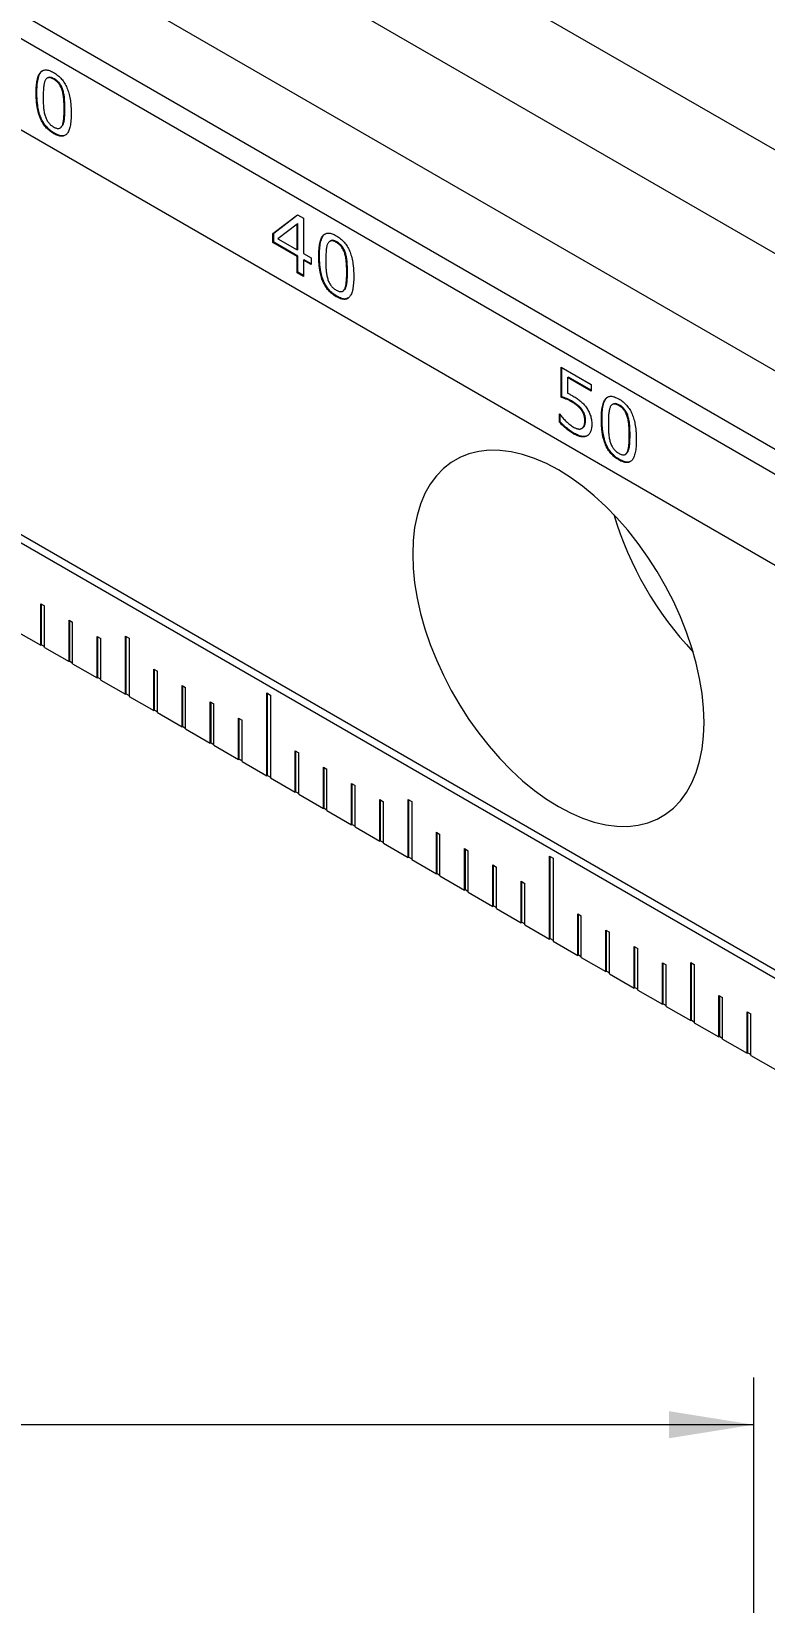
# Model space of a CAD drawing. Header units: millimetres. Extents: x 2 to 278, y 1 to 215.
# Drawn here: x 214.3 to 241.8, y 126.1 to 185.1 of the extents above; entities that cross this region are included whole.
import ezdxf

# ---------------------------------------------------------------- set-up
doc = ezdxf.new("R2010")
doc.units = ezdxf.units.MM
doc.styles.add('SLDTEXTSTYLE0', font='TXT', dxfattribs={"width": 0.75})
doc.dimstyles.new('SLDDIMSTYLE0', dxfattribs={"dimtxt": 2.116667, "dimasz": 3.175, "dimexe": 0, "dimexo": 0.0625, "dimgap": 0.529167, "dimtad": 0, "dimtih": 1, "dimtoh": 1, "dimdec": 1, "dimlfac": 0.666667, "dimrnd": 1e-09, "dimzin": 4, "dimdsep": 46, "dimtxsty": 'SLDTEXTSTYLE0', "dimsah": 1, "dimcen": 0.09, "dimadec": 0, "dimazin": 1, "dimtfac": 1, "dimtdec": 1, "dimtofl": 0, "dimtmove": 0, "dimatfit": 3, "dimfxl": 1, "dimfrac": 2, "dimtolj": 1, "dimtzin": 12, "dimarcsym": 0})

# ---------------------------------------------------------------- blocks, each defined once
blk = doc.blocks.new('_D_2')
at = {"color": 7, "linetype": 'Continuous', "lineweight": 0}
for p, q in [((128.907, 100.072), (128.907, 134.58)), ((241.407, 100.072), (241.407, 134.58)), ((128.907, 132.802), (177.786, 132.802)), ((180.742, 132.802), (180.313, 132.802)), ((180.313, 132.802), (180.313, 129.439)), ((189.572, 132.802), (190.001, 132.802)), ((190.001, 132.802), (190.001, 129.439)), ((241.407, 132.802), (192.528, 132.802)), ((180.313, 129.439), (180.742, 129.439)), ((190.001, 129.439), (189.572, 129.439))]:
    blk.add_line(p, q, dxfattribs=at)
for points in [[(128.907, 132.802), (132.082, 132.294), (132.082, 133.31)], [(241.407, 132.802), (238.232, 133.31), (238.232, 132.294)]]:
    blk.add_solid(points, dxfattribs=at)
at = {"color": 7, "linetype": 'Continuous', "lineweight": 0, "char_height": 2.1167, "attachment_point": 1, "style": 'SLDTEXTSTYLE0'}
for s, insert in [('75.0mm', (179.775, 135.96)), ('2.95in', (181.278, 132.167))]:
    blk.add_mtext(s, dxfattribs=dict(at, insert=insert))

msp = doc.modelspace()

# ---------------------------------------------------------------- linework, layer by layer
at = {"color": 7, "linetype": 'Continuous', "lineweight": 0}
for p, q in [((190.876, 210.27), (270.426, 164.347)), ((187.509, 208.326), (267.058, 162.403)), ((181.582, 204.406), (261.131, 158.483)), ((180.773, 203.94), (260.323, 158.017)), ((187.509, 203.918), (267.058, 157.995)), ((180.773, 200.518), (260.323, 154.595)), ((181.043, 185.18), (260.592, 139.257)), ((180.773, 185.025), (260.323, 139.102)), ((214.918, 183.347), (214.885, 183.328)), ((214.475, 182.772), (214.502, 182.788)), ((215.158, 183.306), (215.131, 183.29)), ((215.475, 182.895), (215.448, 182.879)), ((215.552, 182.184), (215.525, 182.168)), ((215.131, 181.25), (215.158, 181.266)), ((215.372, 181.457), (215.406, 181.476)), ((215.396, 181.484), (215.476, 181.561)), ((215.476, 181.561), (215.449, 181.545)), ((223.363, 177.498), (224.28, 178.202)), ((223.39, 177.513), (224.284, 178.2)), ((224.28, 178.202), (224.508, 178.07)), ((224.508, 178.07), (224.508, 176.747)), ((223.363, 177.498), (223.39, 177.513)), ((223.363, 177.16), (223.363, 177.498)), ((223.39, 177.176), (223.39, 177.513)), ((224.27, 177.856), (223.548, 177.301)), ((224.297, 177.871), (224.27, 177.856)), ((224.27, 176.884), (224.27, 177.856)), ((224.297, 176.9), (224.297, 177.871)), ((223.363, 177.16), (223.39, 177.176)), ((224.27, 176.636), (223.363, 177.16)), ((224.297, 176.652), (223.39, 177.176)), ((223.548, 177.301), (224.27, 176.884)), ((224.297, 176.9), (224.27, 176.884)), ((225.525, 177.224), (225.491, 177.205)), ((225.765, 177.183), (225.738, 177.167)), ((224.27, 176.636), (224.297, 176.652)), ((224.27, 176.03), (224.27, 176.636)), ((224.297, 176.045), (224.297, 176.652)), ((224.508, 176.747), (224.795, 176.581)), ((224.508, 176.499), (224.535, 176.514)), ((224.508, 176.499), (224.508, 175.892)), ((224.795, 176.333), (224.508, 176.499)), ((224.795, 176.364), (224.535, 176.514)), ((224.795, 176.581), (224.795, 176.333)), ((225.081, 176.649), (225.108, 176.664)), ((226.082, 176.772), (226.055, 176.756)), ((224.27, 176.03), (224.297, 176.045)), ((224.508, 175.892), (224.27, 176.03)), ((224.508, 175.923), (224.297, 176.045)), ((226.159, 176.061), (226.132, 176.045)), ((225.738, 175.127), (225.765, 175.143)), ((225.979, 175.333), (226.013, 175.353)), ((226.002, 175.361), (226.083, 175.438)), ((226.083, 175.438), (226.056, 175.422)), ((234.184, 172.484), (235.306, 171.836)), ((234.184, 171.354), (234.184, 172.484)), ((234.211, 171.37), (234.211, 172.469)), ((234.423, 172.098), (234.45, 172.114)), ((234.423, 172.098), (234.423, 171.508)), ((235.306, 171.588), (234.423, 172.098)), ((235.306, 171.619), (234.45, 172.114)), ((235.306, 171.836), (235.306, 171.588)), ((234.184, 171.354), (234.211, 171.37)), ((234.574, 171.184), (234.6, 171.2)), ((236.131, 171.101), (236.098, 171.082)), ((236.371, 171.06), (236.344, 171.044)), ((234.112, 170.734), (234.13, 170.724)), ((234.112, 170.421), (234.112, 170.734)), ((234.112, 170.421), (234.139, 170.437)), ((234.139, 170.437), (234.139, 170.713)), ((234.942, 170.87), (234.969, 170.885)), ((235.067, 170.48), (235.094, 170.495)), ((235.688, 170.526), (235.715, 170.541)), ((236.688, 170.649), (236.662, 170.633)), ((234.647, 169.984), (234.674, 170)), ((234.957, 170.187), (234.984, 170.202)), ((236.765, 169.938), (236.738, 169.922)), ((236.586, 169.21), (236.619, 169.23)), ((236.609, 169.238), (236.69, 169.315)), ((236.69, 169.315), (236.663, 169.299)), ((236.344, 169.004), (236.371, 169.02)), ((214.647, 163.603), (214.782, 163.525)), ((214.647, 162.048), (214.647, 163.603)), ((214.674, 162.063), (214.674, 163.588)), ((214.782, 161.97), (214.782, 163.525)), ((215.708, 162.991), (215.843, 162.913)), ((215.708, 161.435), (215.708, 162.991)), ((215.735, 161.451), (215.735, 162.975)), ((215.843, 161.358), (215.843, 162.913)), ((213.721, 162.582), (214.647, 162.048)), ((216.769, 162.379), (216.903, 162.301)), ((216.769, 160.823), (216.769, 162.379)), ((216.795, 160.839), (216.795, 162.363)), ((216.903, 160.745), (216.903, 162.301)), ((217.829, 162.388), (217.964, 162.311)), ((217.829, 160.211), (217.829, 162.388)), ((217.856, 160.226), (217.856, 162.373)), ((217.964, 162.311), (217.964, 160.133)), ((214.674, 162.063), (214.647, 162.048)), ((214.674, 162.063), (214.782, 162.001)), ((214.782, 161.97), (215.708, 161.435)), ((215.735, 161.451), (215.708, 161.435)), ((215.735, 161.451), (215.843, 161.389)), ((215.843, 161.358), (216.769, 160.823)), ((218.89, 161.154), (219.025, 161.076)), ((218.89, 159.598), (218.89, 161.154)), ((218.917, 159.614), (218.917, 161.138)), ((219.025, 159.521), (219.025, 161.076)), ((216.795, 160.839), (216.769, 160.823)), ((216.795, 160.839), (216.903, 160.776)), ((216.903, 160.745), (217.829, 160.211)), ((219.95, 160.542), (220.085, 160.464)), ((219.95, 158.986), (219.95, 160.542)), ((219.977, 159.002), (219.977, 160.526)), ((220.085, 158.908), (220.085, 160.464)), ((217.856, 160.226), (217.829, 160.211)), ((217.856, 160.226), (217.964, 160.164)), ((217.964, 160.133), (218.89, 159.598)), ((221.011, 159.929), (221.146, 159.852)), ((221.011, 158.374), (221.011, 159.929)), ((221.038, 158.389), (221.038, 159.914)), ((221.146, 158.296), (221.146, 159.852)), ((223.132, 160.26), (223.267, 160.182)), ((223.132, 157.149), (223.132, 160.26)), ((223.159, 157.165), (223.159, 160.245)), ((223.267, 160.182), (223.267, 157.071)), ((218.917, 159.614), (218.89, 159.598)), ((218.917, 159.614), (219.025, 159.552)), ((219.025, 159.521), (219.95, 158.986)), ((222.072, 159.317), (222.207, 159.239)), ((222.072, 157.762), (222.072, 159.317)), ((222.099, 157.777), (222.099, 159.301)), ((222.207, 157.684), (222.207, 159.239)), ((219.977, 159.002), (219.95, 158.986)), ((219.977, 159.002), (220.085, 158.939)), ((220.085, 158.908), (221.011, 158.374)), ((221.038, 158.389), (221.011, 158.374)), ((221.038, 158.389), (221.146, 158.327)), ((221.146, 158.296), (222.072, 157.762)), ((224.193, 158.092), (224.328, 158.015)), ((224.193, 156.537), (224.193, 158.092)), ((224.22, 156.552), (224.22, 158.077)), ((224.328, 156.459), (224.328, 158.015)), ((222.099, 157.777), (222.072, 157.762)), ((222.099, 157.777), (222.207, 157.715)), ((222.207, 157.684), (223.132, 157.149)), ((225.254, 157.48), (225.388, 157.402)), ((225.254, 155.925), (225.254, 157.48)), ((225.281, 155.94), (225.281, 157.465)), ((223.159, 157.165), (223.132, 157.149)), ((223.159, 157.165), (223.267, 157.103)), ((223.267, 157.071), (224.193, 156.537)), ((225.388, 155.847), (225.388, 157.402)), ((226.314, 156.868), (226.449, 156.79)), ((226.314, 155.312), (226.314, 156.868)), ((226.341, 155.328), (226.341, 156.852)), ((224.22, 156.552), (224.193, 156.537)), ((224.22, 156.552), (224.328, 156.49)), ((224.328, 156.459), (225.254, 155.925)), ((226.449, 155.235), (226.449, 156.79)), ((227.375, 156.256), (227.51, 156.178)), ((227.375, 154.7), (227.375, 156.256)), ((227.402, 154.716), (227.402, 156.24)), ((228.436, 156.265), (228.57, 156.188)), ((228.436, 154.088), (228.436, 156.265)), ((228.463, 154.103), (228.463, 156.25)), ((225.281, 155.94), (225.254, 155.925)), ((225.281, 155.94), (225.388, 155.878)), ((225.388, 155.847), (226.314, 155.312)), ((227.51, 154.622), (227.51, 156.178)), ((228.57, 156.188), (228.57, 154.01)), ((226.341, 155.328), (226.314, 155.312)), ((226.341, 155.328), (226.449, 155.266)), ((226.449, 155.235), (227.375, 154.7)), ((227.402, 154.716), (227.375, 154.7)), ((227.402, 154.716), (227.51, 154.653)), ((227.51, 154.622), (228.436, 154.088)), ((229.496, 155.031), (229.631, 154.953)), ((229.496, 153.475), (229.496, 155.031)), ((229.523, 153.491), (229.523, 155.015)), ((229.631, 153.398), (229.631, 154.953)), ((228.463, 154.103), (228.436, 154.088)), ((228.463, 154.103), (228.57, 154.041)), ((228.57, 154.01), (229.496, 153.475)), ((230.557, 154.419), (230.692, 154.341)), ((230.557, 152.863), (230.557, 154.419)), ((230.584, 152.879), (230.584, 154.403)), ((230.692, 152.785), (230.692, 154.341)), ((233.739, 154.137), (233.874, 154.059)), ((233.739, 151.026), (233.739, 154.137)), ((233.766, 151.042), (233.766, 154.122)), ((233.874, 154.059), (233.874, 150.948)), ((229.523, 153.491), (229.496, 153.475)), ((229.523, 153.491), (229.631, 153.429)), ((229.631, 153.398), (230.557, 152.863)), ((231.618, 153.806), (231.752, 153.729)), ((231.618, 152.251), (231.618, 153.806)), ((231.645, 152.266), (231.645, 153.791)), ((231.752, 152.173), (231.752, 153.729)), ((230.584, 152.879), (230.557, 152.863)), ((230.584, 152.879), (230.692, 152.816)), ((230.692, 152.785), (231.618, 152.251)), ((232.678, 153.194), (232.813, 153.116)), ((232.678, 151.638), (232.678, 153.194)), ((232.705, 151.654), (232.705, 153.178)), ((232.813, 151.561), (232.813, 153.116)), ((231.645, 152.266), (231.618, 152.251)), ((231.645, 152.266), (231.752, 152.204)), ((231.752, 152.173), (232.678, 151.638)), ((232.705, 151.654), (232.678, 151.638)), ((232.705, 151.654), (232.813, 151.592)), ((232.813, 151.561), (233.739, 151.026)), ((234.8, 151.969), (234.934, 151.892)), ((234.8, 150.414), (234.8, 151.969)), ((234.827, 150.429), (234.827, 151.954)), ((234.934, 150.336), (234.934, 151.892)), ((233.766, 151.042), (233.739, 151.026)), ((233.766, 151.042), (233.874, 150.98)), ((233.874, 150.948), (234.8, 150.414)), ((235.86, 151.357), (235.995, 151.279)), ((235.86, 149.802), (235.86, 151.357)), ((235.887, 149.817), (235.887, 151.342)), ((235.995, 149.724), (235.995, 151.279)), ((234.827, 150.429), (234.8, 150.414)), ((234.827, 150.429), (234.934, 150.367)), ((234.934, 150.336), (235.86, 149.802)), ((236.921, 150.745), (237.056, 150.667)), ((236.921, 149.189), (236.921, 150.745)), ((236.948, 149.205), (236.948, 150.729)), ((237.056, 149.111), (237.056, 150.667)), ((235.887, 149.817), (235.86, 149.802)), ((235.887, 149.817), (235.995, 149.755)), ((237.982, 150.132), (238.116, 150.055)), ((237.982, 148.577), (237.982, 150.132)), ((238.009, 148.592), (238.009, 150.117)), ((238.116, 148.499), (238.116, 150.055)), ((239.042, 150.142), (239.177, 150.065)), ((239.042, 147.965), (239.042, 150.142)), ((239.069, 147.98), (239.069, 150.127)), ((239.177, 150.065), (239.177, 147.887)), ((235.995, 149.724), (236.921, 149.189)), ((236.948, 149.205), (236.921, 149.189)), ((236.948, 149.205), (237.056, 149.143)), ((237.056, 149.111), (237.982, 148.577)), ((238.009, 148.592), (237.982, 148.577)), ((238.009, 148.592), (238.116, 148.53)), ((240.103, 148.908), (240.238, 148.83)), ((240.103, 147.352), (240.103, 148.908)), ((240.13, 147.368), (240.13, 148.892)), ((240.238, 147.275), (240.238, 148.83)), ((238.116, 148.499), (239.042, 147.965)), ((239.069, 147.98), (239.042, 147.965)), ((239.069, 147.98), (239.177, 147.918)), ((241.164, 148.296), (241.298, 148.218)), ((241.164, 146.74), (241.164, 148.296)), ((241.191, 146.756), (241.191, 148.28)), ((241.298, 146.662), (241.298, 148.218)), ((239.177, 147.887), (240.103, 147.352)), ((240.13, 147.368), (240.103, 147.352)), ((240.13, 147.368), (240.238, 147.306)), ((240.238, 147.275), (241.164, 146.74)), ((241.191, 146.756), (241.164, 146.74)), ((241.191, 146.756), (241.298, 146.693)), ((241.298, 146.662), (242.224, 146.128))]:
    msp.add_line(p, q, dxfattribs=at)
at = {"color": 7, "linetype": 'Continuous', "lineweight": 0, "flags": 128}
msp.add_lwpolyline([(228.607, 165.469), (228.626, 164.936), (228.681, 164.386), (228.774, 163.822), (228.903, 163.247), (229.067, 162.666), (229.266, 162.082), (229.497, 161.5), (229.76, 160.924), (230.052, 160.357), (230.372, 159.803), (230.717, 159.267), (231.085, 158.751), (231.473, 158.26), (231.879, 157.796), (232.3, 157.363), (232.733, 156.964), (233.176, 156.602), (233.624, 156.278), (234.076, 155.996), (234.527, 155.757), (234.976, 155.562), (235.418, 155.414), (235.852, 155.313), (236.273, 155.26), (236.679, 155.255), (237.067, 155.298), (237.435, 155.388), (237.78, 155.527), (238.099, 155.711), (238.392, 155.941), (238.654, 156.214), (238.886, 156.529), (239.084, 156.883), (239.248, 157.275), (239.377, 157.7), (239.47, 158.158), (239.526, 158.643), (239.545, 159.154), (239.526, 159.686), (239.47, 160.237), (239.377, 160.801), (239.248, 161.376), (239.084, 161.957), (238.886, 162.541), (238.654, 163.122), (238.392, 163.699), (238.099, 164.266), (237.78, 164.819), (237.435, 165.356), (237.067, 165.872), (236.679, 166.363), (236.273, 166.827), (235.852, 167.259), (235.418, 167.658), (234.976, 168.021), (234.527, 168.344), (234.076, 168.627), (233.624, 168.866), (233.176, 169.06), (232.733, 169.209), (232.3, 169.31), (231.879, 169.363), (231.473, 169.368), (231.085, 169.325), (230.717, 169.234), (230.372, 169.096), (230.052, 168.911), (229.76, 168.682), (229.497, 168.409), (229.266, 168.094), (229.067, 167.739), (228.903, 167.348), (228.774, 166.922), (228.681, 166.465), (228.626, 165.979), (228.607, 165.469)], dxfattribs=at)
at = {"color": 7, "linetype": 'Continuous', "lineweight": 0}
msp.add_arc((248.569, 170.678), 12.959, 196.72025, 223.27437, dxfattribs=at)
for points, knots in [([(214.475, 182.772), (214.475, 182.819), (214.476, 182.91), (214.484, 183.038), (214.496, 183.154), (214.513, 183.257), (214.535, 183.348), (214.562, 183.427), (214.595, 183.492), (214.632, 183.547), (214.675, 183.588), (214.723, 183.618), (214.778, 183.634), (214.838, 183.64), (214.903, 183.633), (214.975, 183.613), (215.051, 183.582), (215.104, 183.553), (215.131, 183.538)], [0, 0, 0, 0, 0.090625, 0.17535, 0.254088, 0.327393, 0.395789, 0.459102, 0.517906, 0.573174, 0.625499, 0.676328, 0.726617, 0.777206, 0.828961, 0.882801, 0.939626, 1, 1, 1, 1]), ([(214.502, 182.788), (214.503, 182.873), (214.507, 183.045), (214.537, 183.288), (214.6, 183.477), (214.669, 183.592), (214.724, 183.61), (214.735, 183.614)], [0, 0, 0, 0, 0.254566, 0.509035, 0.76319, 0.953682, 1, 1, 1, 1]), ([(215.131, 183.29), (215.112, 183.301), (215.076, 183.32), (215.024, 183.34), (214.977, 183.349), (214.935, 183.348), (214.897, 183.337), (214.864, 183.315), (214.835, 183.285), (214.82, 183.258), (214.812, 183.244)], [0, 0, 0, 0, 0.141373, 0.271633, 0.394112, 0.510434, 0.625792, 0.743398, 0.867888, 1, 1, 1, 1]), ([(215.158, 183.306), (215.121, 183.324), (215.048, 183.361), (214.958, 183.376), (214.929, 183.344), (214.921, 183.336)], [0, 0, 0, 0, 0.42532, 0.849508, 1, 1, 1, 1]), ([(215.131, 183.538), (215.159, 183.522), (215.212, 183.489), (215.29, 183.431), (215.361, 183.368), (215.427, 183.298), (215.487, 183.224), (215.541, 183.143), (215.59, 183.057), (215.632, 182.965), (215.669, 182.867), (215.701, 182.764), (215.728, 182.654), (215.75, 182.538), (215.767, 182.416), (215.779, 182.288), (215.786, 182.154), (215.787, 182.063), (215.788, 182.017)], [0, 0, 0, 0, 0.061032, 0.118504, 0.173116, 0.225322, 0.276001, 0.32667, 0.377985, 0.430681, 0.486391, 0.54544, 0.608778, 0.67676, 0.749332, 0.827388, 0.910869, 1, 1, 1, 1]), ([(215.131, 181.25), (215.104, 181.267), (215.05, 181.299), (214.973, 181.358), (214.901, 181.42), (214.836, 181.489), (214.775, 181.563), (214.721, 181.644), (214.673, 181.729), (214.63, 181.82), (214.593, 181.917), (214.561, 182.02), (214.535, 182.13), (214.513, 182.246), (214.495, 182.369), (214.483, 182.498), (214.476, 182.633), (214.475, 182.725), (214.475, 182.772)], [0, 0, 0, 0, 0.060973, 0.118388, 0.172874, 0.22467, 0.275401, 0.32568, 0.376549, 0.428972, 0.484148, 0.542887, 0.606162, 0.674011, 0.747103, 0.82563, 0.909854, 1, 1, 1, 1]), ([(215.158, 181.266), (215.131, 181.282), (215.077, 181.315), (215, 181.373), (214.928, 181.436), (214.863, 181.505), (214.802, 181.579), (214.748, 181.659), (214.7, 181.744), (214.657, 181.836), (214.62, 181.933), (214.588, 182.036), (214.562, 182.145), (214.54, 182.261), (214.522, 182.384), (214.51, 182.513), (214.503, 182.649), (214.502, 182.74), (214.502, 182.788)], [0, 0, 0, 0, 0.060973, 0.118388, 0.172874, 0.22467, 0.275401, 0.32568, 0.376549, 0.428972, 0.484148, 0.542887, 0.606162, 0.674011, 0.747103, 0.82563, 0.909854, 1, 1, 1, 1]), ([(214.812, 183.244), (214.805, 183.229), (214.79, 183.196), (214.775, 183.138), (214.762, 183.071), (214.752, 182.993), (214.746, 182.908), (214.741, 182.817), (214.738, 182.721), (214.738, 182.654), (214.737, 182.62)], [0, 0, 0, 0, 0.092932, 0.195517, 0.308519, 0.432509, 0.565434, 0.704477, 0.849094, 1, 1, 1, 1]), ([(215.448, 182.879), (215.441, 182.902), (215.426, 182.945), (215.397, 183.008), (215.365, 183.066), (215.328, 183.121), (215.286, 183.17), (215.24, 183.215), (215.187, 183.256), (215.15, 183.279), (215.131, 183.29)], [0, 0, 0, 0, 0.130246, 0.252579, 0.370446, 0.485239, 0.600835, 0.723405, 0.855628, 1, 1, 1, 1]), ([(215.475, 182.895), (215.468, 182.917), (215.453, 182.961), (215.424, 183.024), (215.392, 183.082), (215.355, 183.136), (215.313, 183.186), (215.267, 183.231), (215.214, 183.272), (215.177, 183.294), (215.158, 183.306)], [0, 0, 0, 0, 0.130246, 0.252579, 0.370446, 0.485239, 0.600835, 0.723405, 0.855628, 1, 1, 1, 1]), ([(215.525, 182.168), (215.525, 182.204), (215.525, 182.274), (215.521, 182.377), (215.517, 182.473), (215.51, 182.563), (215.501, 182.648), (215.487, 182.729), (215.471, 182.805), (215.456, 182.855), (215.448, 182.879)], [0, 0, 0, 0, 0.159651, 0.308566, 0.446193, 0.573969, 0.692158, 0.802057, 0.904099, 1, 1, 1, 1]), ([(215.552, 182.184), (215.552, 182.22), (215.551, 182.29), (215.548, 182.392), (215.544, 182.488), (215.537, 182.579), (215.528, 182.664), (215.514, 182.744), (215.498, 182.821), (215.483, 182.871), (215.475, 182.895)], [0, 0, 0, 0, 0.159651, 0.308566, 0.446193, 0.573969, 0.692158, 0.802057, 0.904099, 1, 1, 1, 1]), ([(214.737, 182.62), (214.738, 182.584), (214.738, 182.513), (214.74, 182.411), (214.745, 182.318), (214.75, 182.232), (214.759, 182.15), (214.772, 182.072), (214.788, 181.995), (214.803, 181.944), (214.811, 181.919)], [0, 0, 0, 0, 0.164101, 0.31475, 0.45075, 0.57345, 0.686482, 0.794892, 0.899373, 1, 1, 1, 1]), ([(215.449, 181.545), (215.456, 181.562), (215.471, 181.596), (215.487, 181.654), (215.5, 181.719), (215.51, 181.792), (215.517, 181.873), (215.521, 181.963), (215.525, 182.062), (215.525, 182.132), (215.525, 182.168)], [0, 0, 0, 0, 0.097892, 0.201849, 0.31108, 0.427473, 0.552815, 0.689917, 0.838949, 1, 1, 1, 1]), ([(215.476, 181.561), (215.483, 181.577), (215.498, 181.611), (215.514, 181.669), (215.527, 181.735), (215.537, 181.808), (215.544, 181.889), (215.548, 181.979), (215.551, 182.078), (215.552, 182.148), (215.552, 182.184)], [0, 0, 0, 0, 0.097892, 0.201849, 0.31108, 0.427473, 0.552815, 0.689917, 0.838949, 1, 1, 1, 1]), ([(214.811, 181.919), (214.818, 181.896), (214.832, 181.853), (214.859, 181.789), (214.892, 181.73), (214.928, 181.674), (214.97, 181.623), (215.019, 181.577), (215.073, 181.534), (215.111, 181.511), (215.131, 181.498)], [0, 0, 0, 0, 0.127933, 0.248979, 0.364498, 0.478623, 0.594752, 0.717986, 0.852152, 1, 1, 1, 1]), ([(215.788, 182.017), (215.787, 181.969), (215.786, 181.878), (215.779, 181.749), (215.767, 181.632), (215.749, 181.528), (215.727, 181.437), (215.7, 181.359), (215.668, 181.293), (215.63, 181.24), (215.587, 181.199), (215.538, 181.17), (215.484, 181.153), (215.424, 181.149), (215.358, 181.156), (215.287, 181.176), (215.211, 181.206), (215.158, 181.235), (215.131, 181.25)], [0, 0, 0, 0, 0.091414, 0.176654, 0.25618, 0.329726, 0.398161, 0.461186, 0.519966, 0.574874, 0.627124, 0.67754, 0.72759, 0.777885, 0.829619, 0.883437, 0.939926, 1, 1, 1, 1]), ([(215.131, 181.498), (215.15, 181.488), (215.187, 181.468), (215.239, 181.449), (215.286, 181.44), (215.329, 181.44), (215.366, 181.451), (215.399, 181.473), (215.428, 181.503), (215.442, 181.531), (215.449, 181.545)], [0, 0, 0, 0, 0.1414582, 0.2727119, 0.3952641, 0.5124813, 0.6279092, 0.745586, 0.869079, 1, 1, 1, 1]), ([(215.584, 181.206), (215.552, 181.19), (215.479, 181.152), (215.327, 181.179), (215.215, 181.237), (215.158, 181.266)], [0, 0, 0, 0, 0.277779, 0.638582, 1, 1, 1, 1]), ([(225.081, 176.649), (225.082, 176.696), (225.083, 176.787), (225.09, 176.915), (225.102, 177.03), (225.12, 177.134), (225.142, 177.225), (225.169, 177.304), (225.202, 177.369), (225.239, 177.424), (225.282, 177.465), (225.33, 177.495), (225.385, 177.511), (225.444, 177.517), (225.51, 177.51), (225.581, 177.49), (225.658, 177.459), (225.711, 177.43), (225.738, 177.415)], [0, 0, 0, 0, 0.090625, 0.17535, 0.254088, 0.327393, 0.395789, 0.459102, 0.517906, 0.573174, 0.625499, 0.676328, 0.726617, 0.777206, 0.828961, 0.882801, 0.939626, 1, 1, 1, 1]), ([(225.108, 176.664), (225.11, 176.75), (225.113, 176.922), (225.143, 177.164), (225.207, 177.354), (225.275, 177.469), (225.33, 177.487), (225.341, 177.491)], [0, 0, 0, 0, 0.254566, 0.509035, 0.76319, 0.953682, 1, 1, 1, 1]), ([(225.419, 177.121), (225.412, 177.106), (225.397, 177.073), (225.381, 177.015), (225.368, 176.947), (225.359, 176.87), (225.353, 176.785), (225.348, 176.694), (225.345, 176.598), (225.344, 176.531), (225.344, 176.497)], [0, 0, 0, 0, 0.092932, 0.195517, 0.308519, 0.432509, 0.565434, 0.704477, 0.849094, 1, 1, 1, 1]), ([(225.738, 177.167), (225.719, 177.177), (225.683, 177.197), (225.63, 177.217), (225.583, 177.226), (225.541, 177.225), (225.504, 177.214), (225.471, 177.192), (225.441, 177.162), (225.426, 177.135), (225.419, 177.121)], [0, 0, 0, 0, 0.141373, 0.271633, 0.394112, 0.510434, 0.625792, 0.743398, 0.867888, 1, 1, 1, 1]), ([(225.765, 177.183), (225.728, 177.201), (225.654, 177.238), (225.564, 177.253), (225.536, 177.221), (225.528, 177.213)], [0, 0, 0, 0, 0.42532, 0.849508, 1, 1, 1, 1]), ([(225.738, 177.415), (225.765, 177.399), (225.819, 177.366), (225.896, 177.308), (225.968, 177.244), (226.034, 177.175), (226.094, 177.101), (226.148, 177.02), (226.196, 176.934), (226.239, 176.842), (226.276, 176.744), (226.308, 176.641), (226.334, 176.531), (226.357, 176.415), (226.374, 176.293), (226.386, 176.165), (226.393, 176.031), (226.394, 175.94), (226.394, 175.894)], [0, 0, 0, 0, 0.061032, 0.118504, 0.173116, 0.225322, 0.276001, 0.32667, 0.377985, 0.430681, 0.486391, 0.54544, 0.608778, 0.67676, 0.749332, 0.827388, 0.910869, 1, 1, 1, 1]), ([(226.055, 176.756), (226.047, 176.779), (226.032, 176.822), (226.004, 176.885), (225.971, 176.943), (225.935, 176.998), (225.893, 177.047), (225.846, 177.092), (225.794, 177.133), (225.757, 177.155), (225.738, 177.167)], [0, 0, 0, 0, 0.130246, 0.252579, 0.370446, 0.485239, 0.600835, 0.723405, 0.855628, 1, 1, 1, 1]), ([(226.082, 176.772), (226.074, 176.794), (226.059, 176.837), (226.031, 176.901), (225.998, 176.959), (225.962, 177.013), (225.92, 177.063), (225.873, 177.108), (225.821, 177.149), (225.784, 177.171), (225.765, 177.183)], [0, 0, 0, 0, 0.130246, 0.252579, 0.370446, 0.485239, 0.600835, 0.723405, 0.855628, 1, 1, 1, 1]), ([(225.738, 175.127), (225.71, 175.144), (225.657, 175.176), (225.58, 175.234), (225.508, 175.297), (225.442, 175.366), (225.382, 175.44), (225.328, 175.52), (225.279, 175.606), (225.237, 175.697), (225.2, 175.794), (225.168, 175.897), (225.141, 176.007), (225.12, 176.123), (225.102, 176.246), (225.09, 176.375), (225.083, 176.51), (225.082, 176.602), (225.081, 176.649)], [0, 0, 0, 0, 0.060973, 0.118388, 0.172874, 0.22467, 0.275401, 0.32568, 0.376549, 0.428972, 0.484148, 0.542887, 0.606162, 0.674011, 0.747103, 0.82563, 0.909854, 1, 1, 1, 1]), ([(225.765, 175.143), (225.737, 175.159), (225.684, 175.192), (225.607, 175.25), (225.535, 175.313), (225.469, 175.382), (225.409, 175.456), (225.355, 175.536), (225.306, 175.621), (225.264, 175.713), (225.227, 175.81), (225.195, 175.913), (225.168, 176.022), (225.146, 176.138), (225.129, 176.261), (225.117, 176.39), (225.11, 176.526), (225.109, 176.617), (225.108, 176.664)], [0, 0, 0, 0, 0.060973, 0.118388, 0.172874, 0.22467, 0.275401, 0.32568, 0.376549, 0.428972, 0.484148, 0.542887, 0.606162, 0.674011, 0.747103, 0.82563, 0.909854, 1, 1, 1, 1]), ([(225.344, 176.497), (225.344, 176.461), (225.344, 176.39), (225.347, 176.288), (225.351, 176.194), (225.357, 176.109), (225.366, 176.027), (225.379, 175.949), (225.395, 175.872), (225.41, 175.821), (225.417, 175.796)], [0, 0, 0, 0, 0.164101, 0.31475, 0.45075, 0.57345, 0.686482, 0.794892, 0.899373, 1, 1, 1, 1]), ([(226.132, 176.045), (226.132, 176.081), (226.131, 176.151), (226.128, 176.254), (226.123, 176.35), (226.116, 176.44), (226.107, 176.525), (226.094, 176.606), (226.077, 176.682), (226.062, 176.732), (226.055, 176.756)], [0, 0, 0, 0, 0.159651, 0.308566, 0.446193, 0.573969, 0.692158, 0.802057, 0.904099, 1, 1, 1, 1]), ([(226.159, 176.061), (226.158, 176.097), (226.158, 176.167), (226.155, 176.269), (226.15, 176.365), (226.143, 176.456), (226.134, 176.541), (226.121, 176.621), (226.104, 176.698), (226.089, 176.748), (226.082, 176.772)], [0, 0, 0, 0, 0.159651, 0.308566, 0.446193, 0.573969, 0.692158, 0.802057, 0.904099, 1, 1, 1, 1]), ([(225.417, 175.796), (225.424, 175.773), (225.439, 175.73), (225.466, 175.666), (225.498, 175.607), (225.535, 175.551), (225.577, 175.5), (225.625, 175.453), (225.68, 175.411), (225.718, 175.388), (225.738, 175.375)], [0, 0, 0, 0, 0.127933, 0.248979, 0.364498, 0.478623, 0.594752, 0.717986, 0.852152, 1, 1, 1, 1]), ([(226.394, 175.894), (226.394, 175.846), (226.393, 175.755), (226.385, 175.626), (226.373, 175.509), (226.356, 175.405), (226.333, 175.314), (226.306, 175.236), (226.274, 175.17), (226.236, 175.117), (226.193, 175.076), (226.144, 175.047), (226.09, 175.03), (226.03, 175.026), (225.965, 175.033), (225.894, 175.053), (225.818, 175.083), (225.765, 175.112), (225.738, 175.127)], [0, 0, 0, 0, 0.091414, 0.176654, 0.25618, 0.329726, 0.398161, 0.461186, 0.519966, 0.574874, 0.627124, 0.67754, 0.72759, 0.777885, 0.829619, 0.883437, 0.939926, 1, 1, 1, 1]), ([(226.056, 175.422), (226.063, 175.439), (226.078, 175.473), (226.094, 175.531), (226.107, 175.596), (226.116, 175.669), (226.123, 175.75), (226.128, 175.84), (226.131, 175.939), (226.132, 176.009), (226.132, 176.045)], [0, 0, 0, 0, 0.097892, 0.201849, 0.31108, 0.427473, 0.552815, 0.689917, 0.838949, 1, 1, 1, 1]), ([(226.083, 175.438), (226.09, 175.454), (226.104, 175.488), (226.121, 175.546), (226.134, 175.612), (226.143, 175.685), (226.15, 175.766), (226.155, 175.856), (226.158, 175.955), (226.158, 176.024), (226.159, 176.061)], [0, 0, 0, 0, 0.097892, 0.201849, 0.31108, 0.427473, 0.552815, 0.689917, 0.838949, 1, 1, 1, 1]), ([(225.738, 175.375), (225.757, 175.365), (225.793, 175.345), (225.846, 175.326), (225.893, 175.317), (225.935, 175.317), (225.973, 175.328), (226.006, 175.35), (226.034, 175.38), (226.049, 175.408), (226.056, 175.422)], [0, 0, 0, 0, 0.1414582, 0.2727119, 0.3952641, 0.5124813, 0.6279092, 0.745586, 0.869079, 1, 1, 1, 1]), ([(226.191, 175.083), (226.159, 175.067), (226.086, 175.029), (225.934, 175.056), (225.821, 175.114), (225.765, 175.143)], [0, 0, 0, 0, 0.2777788, 0.6385824, 1, 1, 1, 1]), ([(234.574, 171.184), (234.537, 171.204), (234.466, 171.243), (234.379, 171.283), (234.312, 171.308), (234.266, 171.325), (234.224, 171.34), (234.197, 171.35), (234.184, 171.354)], [0, 0, 0, 0, 0.276361, 0.54371, 0.670708, 0.789126, 0.89931, 1, 1, 1, 1]), ([(234.6, 171.2), (234.564, 171.22), (234.493, 171.259), (234.406, 171.298), (234.339, 171.323), (234.293, 171.341), (234.251, 171.356), (234.224, 171.365), (234.211, 171.37)], [0, 0, 0, 0, 0.276361, 0.54371, 0.670708, 0.789126, 0.89931, 1, 1, 1, 1]), ([(234.423, 171.508), (234.441, 171.499), (234.479, 171.481), (234.534, 171.453), (234.586, 171.425), (234.619, 171.406), (234.634, 171.398)], [0, 0, 0, 0, 0.26372, 0.53059, 0.784736, 1, 1, 1, 1]), ([(234.942, 170.87), (234.93, 170.885), (234.908, 170.917), (234.869, 170.96), (234.827, 171.003), (234.782, 171.042), (234.734, 171.079), (234.683, 171.116), (234.629, 171.152), (234.592, 171.173), (234.574, 171.184)], [0, 0, 0, 0, 0.1069596, 0.2170297, 0.3320265, 0.4530576, 0.580025, 0.7137911, 0.8536577, 1, 1, 1, 1]), ([(234.969, 170.885), (234.957, 170.901), (234.935, 170.933), (234.896, 170.976), (234.854, 171.018), (234.809, 171.057), (234.761, 171.095), (234.71, 171.132), (234.656, 171.167), (234.619, 171.189), (234.6, 171.2)], [0, 0, 0, 0, 0.1069596, 0.2170297, 0.3320265, 0.4530576, 0.580025, 0.7137911, 0.8536577, 1, 1, 1, 1]), ([(234.634, 171.398), (234.659, 171.383), (234.707, 171.355), (234.777, 171.308), (234.842, 171.262), (234.903, 171.213), (234.96, 171.162), (235.015, 171.107), (235.067, 171.047), (235.1, 171.004), (235.116, 170.983)], [0, 0, 0, 0, 0.147906, 0.286558, 0.416879, 0.538106, 0.654704, 0.77006, 0.884474, 1, 1, 1, 1]), ([(235.116, 170.983), (235.133, 170.959), (235.165, 170.913), (235.207, 170.838), (235.244, 170.761), (235.276, 170.682), (235.301, 170.599), (235.318, 170.512), (235.328, 170.421), (235.329, 170.361), (235.33, 170.33)], [0, 0, 0, 0, 0.115807, 0.229267, 0.343217, 0.458868, 0.579903, 0.709351, 0.8486, 1, 1, 1, 1]), ([(235.688, 170.526), (235.689, 170.573), (235.689, 170.664), (235.697, 170.792), (235.709, 170.907), (235.726, 171.01), (235.749, 171.102), (235.775, 171.181), (235.808, 171.246), (235.845, 171.301), (235.888, 171.342), (235.937, 171.372), (235.991, 171.388), (236.051, 171.394), (236.117, 171.387), (236.188, 171.367), (236.264, 171.336), (236.317, 171.307), (236.344, 171.292)], [0, 0, 0, 0, 0.090625, 0.17535, 0.254088, 0.327393, 0.395789, 0.459102, 0.517906, 0.573174, 0.625499, 0.676328, 0.726617, 0.777206, 0.828961, 0.882801, 0.939626, 1, 1, 1, 1]), ([(235.715, 170.541), (235.717, 170.627), (235.72, 170.799), (235.75, 171.041), (235.813, 171.231), (235.882, 171.346), (235.937, 171.364), (235.948, 171.368)], [0, 0, 0, 0, 0.2545657, 0.509035, 0.7631896, 0.9536815, 1, 1, 1, 1]), ([(236.025, 170.998), (236.018, 170.983), (236.004, 170.95), (235.988, 170.892), (235.975, 170.824), (235.965, 170.747), (235.959, 170.662), (235.954, 170.571), (235.951, 170.475), (235.951, 170.408), (235.951, 170.374)], [0, 0, 0, 0, 0.092932, 0.195517, 0.308519, 0.432509, 0.565434, 0.704477, 0.849094, 1, 1, 1, 1]), ([(236.344, 171.044), (236.326, 171.054), (236.289, 171.074), (236.237, 171.093), (236.19, 171.103), (236.148, 171.102), (236.11, 171.091), (236.078, 171.069), (236.048, 171.039), (236.033, 171.012), (236.025, 170.998)], [0, 0, 0, 0, 0.141373, 0.271633, 0.394112, 0.510434, 0.625792, 0.743398, 0.867888, 1, 1, 1, 1]), ([(236.371, 171.06), (236.334, 171.078), (236.261, 171.115), (236.171, 171.13), (236.142, 171.098), (236.135, 171.09)], [0, 0, 0, 0, 0.42532, 0.849508, 1, 1, 1, 1]), ([(236.344, 171.292), (236.372, 171.276), (236.425, 171.243), (236.503, 171.185), (236.574, 171.121), (236.64, 171.052), (236.701, 170.978), (236.755, 170.897), (236.803, 170.811), (236.846, 170.719), (236.882, 170.621), (236.915, 170.517), (236.941, 170.408), (236.963, 170.292), (236.98, 170.17), (236.992, 170.042), (236.999, 169.908), (237, 169.817), (237.001, 169.77)], [0, 0, 0, 0, 0.061032, 0.118504, 0.173116, 0.225322, 0.276001, 0.32667, 0.377985, 0.430681, 0.486391, 0.54544, 0.608778, 0.67676, 0.749332, 0.827388, 0.910869, 1, 1, 1, 1]), ([(236.662, 170.633), (236.654, 170.656), (236.639, 170.699), (236.611, 170.762), (236.578, 170.82), (236.541, 170.875), (236.5, 170.924), (236.453, 170.969), (236.4, 171.01), (236.364, 171.032), (236.344, 171.044)], [0, 0, 0, 0, 0.1302457, 0.2525793, 0.3704464, 0.4852394, 0.6008352, 0.723405, 0.8556277, 1, 1, 1, 1]), ([(236.688, 170.649), (236.681, 170.671), (236.666, 170.714), (236.638, 170.778), (236.605, 170.836), (236.568, 170.89), (236.527, 170.94), (236.48, 170.985), (236.427, 171.026), (236.391, 171.048), (236.371, 171.06)], [0, 0, 0, 0, 0.1302457, 0.2525793, 0.3704464, 0.4852394, 0.6008352, 0.723405, 0.8556277, 1, 1, 1, 1]), ([(234.647, 169.984), (234.622, 169.999), (234.572, 170.029), (234.497, 170.08), (234.424, 170.133), (234.353, 170.191), (234.285, 170.25), (234.223, 170.307), (234.165, 170.364), (234.13, 170.403), (234.112, 170.421)], [0, 0, 0, 0, 0.137708, 0.273829, 0.408004, 0.54087, 0.668834, 0.787054, 0.897951, 1, 1, 1, 1]), ([(234.13, 170.724), (234.147, 170.7), (234.183, 170.652), (234.241, 170.584), (234.303, 170.516), (234.369, 170.449), (234.436, 170.385), (234.504, 170.328), (234.571, 170.278), (234.616, 170.251), (234.638, 170.237)], [0, 0, 0, 0, 0.11569, 0.236358, 0.361367, 0.492737, 0.624634, 0.753014, 0.877387, 1, 1, 1, 1]), ([(234.674, 170), (234.649, 170.015), (234.598, 170.044), (234.524, 170.095), (234.451, 170.149), (234.38, 170.207), (234.312, 170.265), (234.249, 170.323), (234.192, 170.379), (234.156, 170.418), (234.139, 170.437)], [0, 0, 0, 0, 0.137708, 0.273829, 0.408004, 0.54087, 0.668834, 0.787054, 0.897951, 1, 1, 1, 1]), ([(235.067, 170.48), (235.067, 170.498), (235.066, 170.534), (235.06, 170.588), (235.049, 170.64), (235.035, 170.69), (235.016, 170.738), (234.995, 170.785), (234.97, 170.829), (234.951, 170.856), (234.942, 170.87)], [0, 0, 0, 0, 0.150553, 0.289214, 0.420488, 0.543188, 0.660394, 0.774791, 0.887003, 1, 1, 1, 1]), ([(234.957, 170.187), (234.965, 170.192), (234.983, 170.204), (235.005, 170.228), (235.024, 170.257), (235.04, 170.291), (235.053, 170.33), (235.061, 170.375), (235.066, 170.425), (235.067, 170.461), (235.067, 170.48)], [0, 0, 0, 0, 0.114332, 0.229383, 0.345703, 0.464622, 0.588442, 0.717044, 0.855034, 1, 1, 1, 1]), ([(235.094, 170.495), (235.094, 170.514), (235.093, 170.549), (235.087, 170.603), (235.076, 170.656), (235.062, 170.706), (235.043, 170.754), (235.022, 170.8), (234.997, 170.844), (234.978, 170.872), (234.969, 170.885)], [0, 0, 0, 0, 0.150553, 0.289214, 0.420488, 0.543188, 0.660394, 0.774791, 0.887003, 1, 1, 1, 1]), ([(234.984, 170.202), (234.992, 170.208), (235.01, 170.219), (235.032, 170.244), (235.051, 170.272), (235.067, 170.306), (235.079, 170.345), (235.088, 170.39), (235.093, 170.44), (235.094, 170.477), (235.094, 170.495)], [0, 0, 0, 0, 0.114332, 0.229383, 0.345703, 0.464622, 0.588442, 0.717044, 0.855034, 1, 1, 1, 1]), ([(236.344, 169.004), (236.317, 169.021), (236.264, 169.053), (236.186, 169.111), (236.115, 169.174), (236.049, 169.243), (235.989, 169.317), (235.934, 169.397), (235.886, 169.483), (235.844, 169.574), (235.807, 169.671), (235.774, 169.774), (235.748, 169.884), (235.726, 170), (235.709, 170.122), (235.697, 170.252), (235.69, 170.387), (235.689, 170.479), (235.688, 170.526)], [0, 0, 0, 0, 0.060973, 0.118388, 0.172874, 0.22467, 0.275401, 0.32568, 0.376549, 0.428972, 0.484148, 0.542887, 0.606162, 0.674011, 0.747103, 0.82563, 0.909854, 1, 1, 1, 1]), ([(236.371, 169.02), (236.344, 169.036), (236.29, 169.069), (236.213, 169.127), (236.142, 169.19), (236.076, 169.259), (236.016, 169.333), (235.961, 169.413), (235.913, 169.498), (235.87, 169.59), (235.834, 169.687), (235.801, 169.79), (235.775, 169.899), (235.753, 170.015), (235.736, 170.138), (235.723, 170.267), (235.717, 170.403), (235.715, 170.494), (235.715, 170.541)], [0, 0, 0, 0, 0.060973, 0.118388, 0.172874, 0.22467, 0.275401, 0.32568, 0.376549, 0.428972, 0.484148, 0.542887, 0.606162, 0.674011, 0.747103, 0.82563, 0.909854, 1, 1, 1, 1]), ([(236.738, 169.922), (236.738, 169.958), (236.738, 170.028), (236.735, 170.131), (236.73, 170.227), (236.723, 170.317), (236.714, 170.402), (236.7, 170.483), (236.684, 170.559), (236.669, 170.609), (236.662, 170.633)], [0, 0, 0, 0, 0.159651, 0.308566, 0.446193, 0.573969, 0.692158, 0.802057, 0.904099, 1, 1, 1, 1]), ([(236.765, 169.938), (236.765, 169.974), (236.765, 170.044), (236.762, 170.146), (236.757, 170.242), (236.75, 170.332), (236.741, 170.417), (236.727, 170.498), (236.711, 170.575), (236.696, 170.625), (236.688, 170.649)], [0, 0, 0, 0, 0.159651, 0.308566, 0.446193, 0.573969, 0.692158, 0.802057, 0.904099, 1, 1, 1, 1]), ([(234.638, 170.237), (234.653, 170.229), (234.682, 170.213), (234.725, 170.194), (234.767, 170.179), (234.809, 170.168), (234.85, 170.161), (234.888, 170.163), (234.924, 170.17), (234.946, 170.181), (234.957, 170.187)], [0, 0, 0, 0, 0.125561, 0.250755, 0.374229, 0.498588, 0.622113, 0.745898, 0.870848, 1, 1, 1, 1]), ([(235.152, 169.906), (235.136, 169.898), (235.105, 169.883), (235.053, 169.871), (234.997, 169.866), (234.936, 169.871), (234.871, 169.884), (234.801, 169.908), (234.725, 169.941), (234.674, 169.969), (234.647, 169.984)], [0, 0, 0, 0, 0.114928, 0.229358, 0.345919, 0.4655, 0.589079, 0.718364, 0.85522, 1, 1, 1, 1]), ([(235.179, 169.922), (235.163, 169.914), (235.132, 169.898), (235.08, 169.886), (235.024, 169.882), (234.963, 169.886), (234.898, 169.9), (234.828, 169.923), (234.752, 169.956), (234.701, 169.985), (234.674, 170)], [0, 0, 0, 0, 0.114928, 0.229358, 0.345919, 0.4655, 0.589079, 0.718364, 0.85522, 1, 1, 1, 1]), ([(235.33, 170.33), (235.329, 170.305), (235.328, 170.256), (235.319, 170.187), (235.304, 170.123), (235.283, 170.065), (235.257, 170.013), (235.227, 169.969), (235.192, 169.932), (235.165, 169.915), (235.152, 169.906)], [0, 0, 0, 0, 0.130801, 0.258999, 0.387212, 0.515872, 0.642815, 0.764184, 0.883286, 1, 1, 1, 1]), ([(235.951, 170.374), (235.951, 170.338), (235.951, 170.267), (235.953, 170.165), (235.958, 170.071), (235.964, 169.986), (235.973, 169.904), (235.985, 169.826), (236.002, 169.749), (236.016, 169.698), (236.024, 169.673)], [0, 0, 0, 0, 0.164101, 0.31475, 0.45075, 0.57345, 0.686482, 0.794892, 0.899373, 1, 1, 1, 1]), ([(236.663, 169.299), (236.67, 169.316), (236.684, 169.35), (236.701, 169.408), (236.714, 169.473), (236.723, 169.546), (236.73, 169.627), (236.735, 169.717), (236.738, 169.816), (236.738, 169.886), (236.738, 169.922)], [0, 0, 0, 0, 0.097892, 0.201849, 0.31108, 0.427473, 0.552815, 0.689917, 0.838949, 1, 1, 1, 1]), ([(236.69, 169.315), (236.697, 169.331), (236.711, 169.365), (236.727, 169.423), (236.741, 169.489), (236.75, 169.562), (236.757, 169.643), (236.762, 169.733), (236.765, 169.832), (236.765, 169.901), (236.765, 169.938)], [0, 0, 0, 0, 0.097892, 0.201849, 0.31108, 0.427473, 0.552815, 0.689917, 0.838949, 1, 1, 1, 1]), ([(236.024, 169.673), (236.031, 169.65), (236.045, 169.607), (236.073, 169.543), (236.105, 169.484), (236.141, 169.428), (236.184, 169.377), (236.232, 169.33), (236.286, 169.288), (236.324, 169.265), (236.344, 169.252)], [0, 0, 0, 0, 0.127933, 0.248979, 0.364498, 0.478623, 0.594752, 0.717986, 0.852152, 1, 1, 1, 1]), ([(237.001, 169.77), (237, 169.723), (237, 169.631), (236.992, 169.502), (236.98, 169.386), (236.963, 169.282), (236.94, 169.191), (236.913, 169.113), (236.881, 169.047), (236.843, 168.994), (236.8, 168.953), (236.751, 168.924), (236.697, 168.907), (236.637, 168.903), (236.572, 168.91), (236.501, 168.93), (236.424, 168.96), (236.372, 168.989), (236.344, 169.004)], [0, 0, 0, 0, 0.0914137, 0.1766536, 0.2561798, 0.3297258, 0.3981607, 0.4611863, 0.5199664, 0.5748745, 0.6271243, 0.6775398, 0.7275903, 0.7778855, 0.8296186, 0.8834366, 0.9399256, 1, 1, 1, 1]), ([(236.344, 169.252), (236.363, 169.242), (236.4, 169.222), (236.452, 169.203), (236.499, 169.193), (236.542, 169.194), (236.579, 169.205), (236.612, 169.227), (236.641, 169.257), (236.655, 169.285), (236.663, 169.299)], [0, 0, 0, 0, 0.1414582, 0.2727119, 0.3952641, 0.5124813, 0.6279092, 0.745586, 0.869079, 1, 1, 1, 1]), ([(236.797, 168.96), (236.765, 168.943), (236.692, 168.906), (236.54, 168.933), (236.428, 168.991), (236.371, 169.02)], [0, 0, 0, 0, 0.277779, 0.638582, 1, 1, 1, 1])]:
    msp.add_open_spline(points, degree=3, knots=knots, dxfattribs=at)

# ---------------------------------------------------------------- dimensions: what is measured, and where the dimension line sits
dim = msp.add_linear_dim(base=(241.407, 132.802), p1=(128.907, 98.802), p2=(241.407, 98.802), dimstyle='SLDDIMSTYLE0', dxfattribs=at)
dim.commit()
dim.dimension.update_dxf_attribs({"geometry": '_D_2', "text_midpoint": (185.157, 132.802), "dimtype": 160})

doc.saveas('drawing.dxf')
